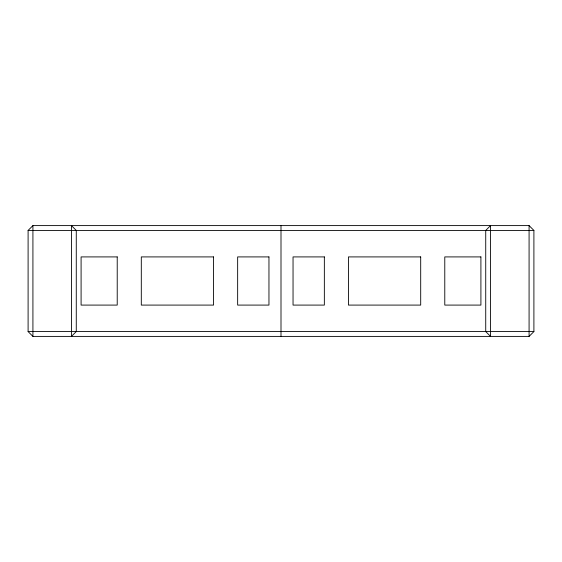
<?xml version="1.0" encoding="UTF-8"?>
<svg xmlns="http://www.w3.org/2000/svg" width="562" height="562" viewBox="0 0 562 562"><rect width="100%" height="100%" fill="white"/><g stroke="black" fill="none" stroke-linecap="round" stroke-linejoin="round"><path stroke-width="0.84" d="M28.1 230.42L32.919 225.601L529.081 225.601L533.9 230.42L533.9 331.58L529.081 336.399L32.919 336.399L28.1 331.58L28.1 230.42L533.9 230.42M28.1 331.58L533.9 331.58M529.081 225.601L529.081 336.399M281 225.601L281 336.399M32.919 225.601L32.919 336.399M76.27 331.58L71.451 336.399L71.451 225.601L76.27 230.42L76.27 331.58M490.549 225.601L485.73 230.42L485.73 331.58L490.549 336.399L490.549 225.601M117.219 256.911L81.09 256.911L81.09 305.089L117.219 305.089L117.219 256.911M213.56 256.911L141.301 256.911L141.301 305.089L213.56 305.089L213.56 256.911M268.959 256.911L237.649 256.911L237.649 305.089L268.959 305.089L268.959 256.911M324.351 256.911L293.041 256.911L293.041 305.089L324.351 305.089L324.351 256.911M420.699 256.911L348.44 256.911L348.44 305.089L420.699 305.089L420.699 256.911M480.91 256.911L444.781 256.911L444.781 305.089L480.91 305.089L480.91 256.911"/></g></svg>
